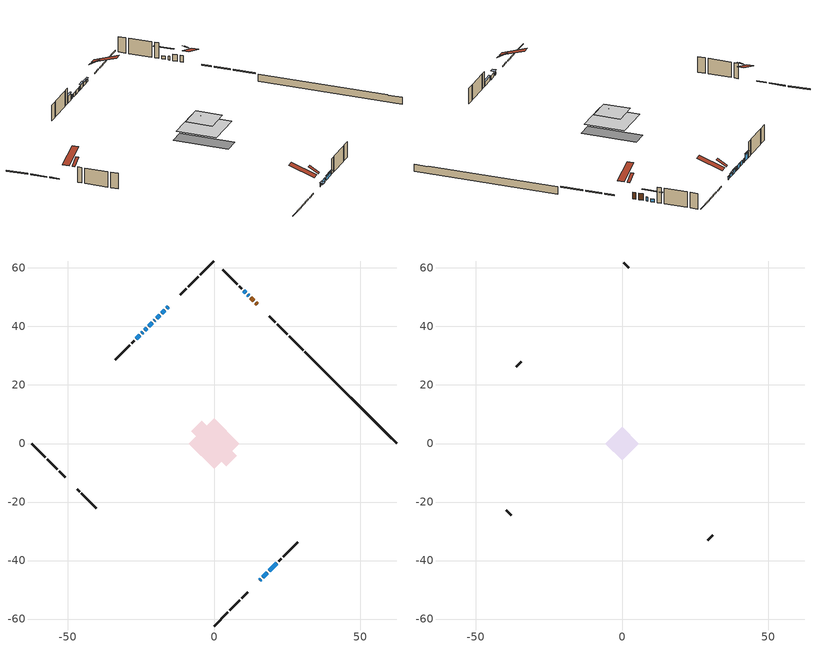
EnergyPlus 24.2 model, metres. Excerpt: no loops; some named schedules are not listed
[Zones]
conditioned space
 floor adiabatic (AdiabaticFloorConstruction): -8.71,0 0,8.71 8.71,0 0,-8.71 z2.85
 floor foundation (Slab1 construction): -7.82,4.16 -4.16,7.82 7.82,-4.16 4.16,-7.82 z-1.91
 wall outside (RimJoist1 construction): 0,-62.37 4.68,-57.69 / -62.37,0 -57.69,-4.68 / 0,62.37 -4.68,57.69 / 30.42,31.95 25.74,36.64 z0.41:0.71
 wall outside (RimJoist2 construction): 5.34,-57.03 8.86,-53.51 / -57.03,-5.34 -53.51,-8.86 / -5.34,57.03 -8.86,53.51 / 25.08,37.29 21.56,40.81 z0.41:0.71
 wall outside (RimJoist3 construction): 9.51,-52.86 11.59,-50.78 / -52.86,-9.51 -50.78,-11.59 / -9.51,52.86 -11.59,50.78 / 20.91,41.47 18.82,43.55 z0.41:0.71
 wall outside (AdiabaticWallConstruction 1): 14.79,47.58 14.2,48.17 / 13.55,48.82 12.54,49.84 z0.41:2.44
 wall outside (AdiabaticWallConstruction): 15.63,-46.74 15.99,-46.38 z0.41:1.3; -15.63,46.74 -16.17,46.2 z0.41:1.17; -16.83,45.54 -17.84,44.54 z0.41:1.4; -18.49,43.88 -19.61,42.76 z0.41:1.65; 11.88,50.49 11.54,50.83 / -20.26,42.11 -20.46,41.91 / 16.65,-45.72 18.28,-44.09 / -21.12,41.25 -22.26,40.12 / -22.91,39.46 -23.73,38.64 / -24.39,37.99 -24.72,37.65 / 18.93,-43.44 21.52,-40.85 z0.41:1.63; -25.38,36.99 -26.64,35.73 z0.41:2.44; 10.89,51.48 10.12,52.25 z0.41:1.37
 wall outside (Wall1 construction): 22.18,-40.19 22.97,-39.4 / -46.74,-15.63 -45.95,-16.42 / -27.29,35.08 -28.08,34.29 / 9.46,52.91 8.67,53.7 z0.41:5.29
 wall outside (Wall2 construction): 23.62,-38.75 28.68,-33.69 / -45.29,-17.08 -40.24,-22.14 / -28.74,33.63 -33.8,28.57 / 8.01,54.36 2.96,59.41 z0.41:5.29
 wall foundation (FoundationWall1 construction): 31.08,31.3,-1.91 31.08,31.3,0.41 59.24,3.13,0.41 59.24,3.13,0.28 62.37,0,0.28 62.37,0,-1.91
 window (WindowConstruction 10): 15.63,-46.74 15.99,-46.38 z0.41:1.3
 window (WindowConstruction 7): -15.63,46.74 -16.17,46.2 z0.41:1.17
 window (WindowConstruction 8): -16.83,45.54 -17.84,44.54 z0.41:1.4
 window (WindowConstruction 9): -18.49,43.88 -19.61,42.76 z0.41:1.65
 window (WindowConstruction 12): 11.88,50.49 11.54,50.83 z0.41:1.63
 window (WindowConstruction 11): -20.26,42.11 -20.46,41.91 z0.41:1.63
 window (WindowConstruction): 16.65,-45.72 18.28,-44.09 z0.41:1.63
 window (WindowConstruction 1): -21.12,41.25 -22.25,40.12 z0.41:1.63
 window (WindowConstruction 2): -22.91,39.46 -23.73,38.64 z0.41:1.63
 window (WindowConstruction 3): -24.39,37.98 -24.72,37.65 z0.41:1.63
 window (WindowConstruction 4): -25.38,36.99 -26.64,35.73 z0.41:2.44
 window (WindowConstruction 5): 10.89,51.49 10.12,52.25 z0.41:1.36
 window (WindowConstruction 6): 18.93,-43.44 21.52,-40.85 z0.41:1.63
 door (Door): 14.79,47.58 14.2,48.17 z0.41:2.44
 door (Door 1): 13.55,48.83 12.54,49.84 z0.41:2.44
 ceiling adiabatic (AdiabaticFloorConstruction): 0,-8.71 8.71,0 0,8.71 -8.71,0 z2.85
attic - vented
 floor to conditioned space (Floor1 construction Reversed): -5.71,0 0,5.71 5.71,0 0,-5.71 z5.29
 floor to conditioned space (Floor2 construction Reversed): -2.24,0 0,2.24 2.24,0 0,-2.24 z5.29
 wall outside (Wall4 construction): 29.34,-33.04 30.98,-31.39 / -39.58,-22.79 -37.93,-24.44 / -34.45,27.92 -36.1,26.27 / 2.3,60.07 0.66,61.71 z0.41:5.29
 roof outside (Roof1 construction): 13.72,-48.65,5.29 8.16,-43.09,7.91 6.69,-44.56,7.91 12.25,-50.12,5.29; -48.65,-13.72,5.29 -43.09,-8.16,7.91 -44.56,-6.69,7.91 -50.12,-12.25,5.29; -13.72,48.65,5.29 -8.16,43.09,7.91 -6.69,44.56,7.91 -12.25,50.12,5.29; 16.7,45.67,5.29 11.14,40.11,7.91 12.61,38.64,7.91 18.17,44.2,5.29
 roof outside (Roof2 construction): 14.98,-47.4,5.29 12.9,-45.32,7 12.3,-45.92,7 14.37,-48,5.29; -47.4,-14.98,5.29 -45.32,-12.9,7 -45.92,-12.3,7 -48,-14.37,5.29; -14.98,47.4,5.29 -12.9,45.32,7 -12.3,45.92,7 -14.37,48,5.29; 15.44,46.93,5.29 13.36,44.85,7 13.97,44.25,7 16.04,46.33,5.29
shading: 16.28,-46.1 15.35,-47.02 16.21,-47.88 17.14,-46.96 z1.7; -16.38,45.99 -15.42,46.95 -15.73,47.25 -16.69,46.29 z1.47; -18.05,44.32 -16.62,45.75 -16.92,46.06 -18.35,44.63 z1.7; -19.82,42.55 -18.28,44.09 -18.58,44.39 -20.12,42.86 z1.95; -26.85,35.52 -25.17,37.2 -25.47,37.51 -27.15,35.83 z2.74; 8.25,54.12 12.75,49.62 13.04,49.91 8.54,54.41 z4; 21.73,-40.64 18.72,-43.65 19.03,-43.95 22.03,-40.94 z1.93
[Building]
Building 1: Terrain=Suburbs
[Site:Location]
Montreal Mirabel Intl AP_QC: Latitude {deg}=45.68; Longitude {deg}=-74.03; Time Zone {hr}=-5; Elevation {m}=82; Keep Site Location Information=Yes
[Site:GroundTemperature:Shallow]
0.642858, -1.75623, -1.94836, -0.80987, 3.76054, 8.30966, 12.2535, 14.7518, 14.9641, 12.9321, 9.08883, 4.67926
[Site:WaterMainsTemperature]
Calculation Method=Schedule; Temperature Schedule=mains temperature schedule
[Material] Roughness=Rough; Thermal Absorptance=0.9
Name | Thickness {m} | Conductivity {W/m-K} | Density {kg/m3} | Specific Heat {J/kg-K} | Solar Absorptance | Visible Absorptance
asphalt or fiberglass shingles | 0.00635 | 0.162714 | 1121.4 | 1465.45 | 0.4 | 0.4
ceiling loosefill ins | 0.169333 | 0.0480833 | 16.02 | 1046.75 | 0.7 | 0.7
ceiling stud and cavity | 0.1397 | 0.0830756 | 65.682 | 1177.47 | 0.7 | 0.7
ceiling stud and cavity 1 | 0.1397 | 0.0806272 | 65.682 | 1177.47 | 0.7 | 0.7
concrete 4.0 in. | 0.1016 | 1.803125 | 2242.8 | 837.4 | 0.7 | 0.7
concrete 8.0 in. | 0.2032 | 1.803125 | 2242.8 | 837.4 | 0.7 | 0.7
door material | 0.04445 | 0.20624 | 512.64 | 1214.23 | 0.7 | 0.7
door material 1 | 0.04445 | 0.053851 | 512.64 | 1214.23 | 0.7 | 0.7
exterior vertical ins | 0.00678419 | 0.029427 | 32.04 | 1214.23 | 0.7 | 0.7
floor covering | 0.0127 | 0.0433444 | 54.468 | 1339.84 | 0.6 | 0.6
floor rigid ins; wall rigid ins | 0.512978 | 0.029427 | 32.04 | 1214.23 | 0.7 | 0.7
floor stud and cavity | 0.1397 | 1.75129 | 37.0049 | 1207.88 | 0.7 | 0.7
furniture material conditioned space 1 | 0.1524 | 0.115458 | 640.8 | 1214.23 | 0.6 | 0.6
gypsum board | 0.0127 | 0.160291 | 801 | 837.4 | 0.6 | 0.6
gypsum board 1 | 0.0127 | 0.160291 | 801 | 837.4 | 0.7 | 0.7
osb sheathing 0.5 in. | 0.0127 | 0.115458 | 512.64 | 1214.23 | 0.7 | 0.7
osb sheathing 0.75 in. | 0.01905 | 0.115458 | 512.64 | 1214.23 | 0.7 | 0.7
osb sheathing 2.0 in. | 0.0508 | 0.115458 | 512.64 | 1214.23 | 0.7 | 0.7
rim joist rigid ins | 0.051816 | 0.029427 | 32.04 | 1214.23 | 0.7 | 0.7
rim joist stud and cavity | 0.0508 | 0.0451784 | 125.044 | 1163.47 | 0.6 | 0.6
rim joist stud and cavity 1 | 0.0508 | 0.278529 | 125.044 | 1163.47 | 0.6 | 0.6
rim joist stud and cavity 2 | 0.0508 | 0.103237 | 50.32683 | 1063.81 | 0.6 | 0.6
wall stud and cavity | 0.1397 | 0.0949025 | 139.0536 | 1170.24 | 0.7 | 0.7
wall stud and cavity 1 | 0.1397 | 0.073666 | 139.0536 | 1170.24 | 0.7 | 0.7
wall stud and cavity 2 | 0.0889 | 6.1454 | 50.32683 | 1063.81 | 0.6 | 0.6
wall stud and cavity 3 | 0.0889 | 0.380278 | 52.3479 | 1209.89 | 0.7 | 0.7
wall stud and cavity 4 | 0.0889 | 0.391764 | 83.0341 | 1211.67 | 0.7 | 0.7
wood siding | 0.0254 | 0.102417 | 544.68 | 1172.36 | 0.4 | 0.4
wood siding 1 | 0.00254 | 0.102417 | 544.68 | 1172.36 | 0.4 | 0.4
wood siding 2; wood siding 3; wood siding 4 | 0.0254 | 0.102417 | 544.68 | 1172.36 | 0.7 | 0.7
[WindowMaterial:SimpleGlazingSystem]
Name | U-Factor {W/m2-K} | Solar Heat Gain Coefficient
WindowMaterial | 2.79244 | 0.64
WindowMaterial 1 | 2.78903 | 0.62
WindowMaterial 2 | 2.78449 | 0.59
WindowMaterial 3 | 2.76973 | 0.52
WindowMaterial 4 | 2.82878 | 0.59
WindowMaterial 5 | 2.78052 | 0.57
WindowMaterial 6 | 2.78165 | 0.58
WindowMaterial 7 | 2.75156 | 0.59
WindowMaterial 8 | 2.74702 | 0.39
WindowMaterial 9 | 2.7402 | 0.37
[Construction]
AdiabaticFloorConstruction: floor stud and cavity, floor rigid ins, osb sheathing 0.75 in., floor covering
AdiabaticWallConstruction: wood siding 3, wall rigid ins, wall stud and cavity 3, gypsum board
AdiabaticWallConstruction 1: wood siding 4, wall rigid ins, wall stud and cavity 3, gypsum board
Door: door material
Door 1: door material 1
Floor1 construction Reversed: gypsum board, ceiling stud and cavity, ceiling loosefill ins
Floor2 construction Reversed: gypsum board, ceiling stud and cavity 1
FoundationWall1 construction: concrete 8.0 in., gypsum board 1
furniture construction conditioned space 1: furniture material conditioned space 1
PartitionWallConstruction: gypsum board, wall stud and cavity 4, gypsum board
RimJoist1 construction: wood siding 2, osb sheathing 2.0 in., rim joist stud and cavity
RimJoist2 construction: wood siding 2, rim joist rigid ins, osb sheathing 2.0 in., rim joist stud and cavity 1
RimJoist3 construction: wood siding 2, rim joist stud and cavity 2
Roof1 construction; Roof2 construction: asphalt or fiberglass shingles
Slab1 construction: concrete 4.0 in.
Wall1 construction: wood siding, osb sheathing 0.5 in., wall stud and cavity, gypsum board
Wall2 construction: wood siding, osb sheathing 0.5 in., wall stud and cavity 1, gypsum board
Wall4 construction: wood siding 1, wall stud and cavity 2
WindowConstruction: WindowMaterial
WindowConstruction 1; WindowConstruction 9: WindowMaterial 1
WindowConstruction 10: WindowMaterial 7
WindowConstruction 11: WindowMaterial 8
WindowConstruction 12: WindowMaterial 9
WindowConstruction 2; WindowConstruction 8: WindowMaterial 2
WindowConstruction 3; WindowConstruction 7: WindowMaterial 3
WindowConstruction 4: WindowMaterial 4
WindowConstruction 5: WindowMaterial 5
WindowConstruction 6: WindowMaterial 6
[Zone] Multiplier=1; Part of Total Floor Area=Yes
Name | Volume {m3}
attic - vented | 45.2847
conditioned space | 611.6
[Space]
Name | Zone | Volume {m3}
attic - vented 1 | attic - vented | 45.2847
conditioned space 1 | conditioned space | 611.6
[ZoneInfiltration:EffectiveLeakageArea]
infil attic - vented 1: Zone or Space=attic - vented 1; Schedule=Always On Discrete; Effective Air Leakage Area {cm2}=3470.77; Stack Coefficient=0.000521424; Wind Coefficient=1.54282e-05
[ZoneMixing]
whole house fan mix: Zone or Space=attic - vented; Schedule=Always On Continuous; Design Flow Rate Calculation Method=Flow/Zone; Design Flow Rate {m3/s}=0; Source Zone or Space=conditioned space
[SurfaceProperty:ExposedFoundationPerimeter]
Slab1: Exposed Perimeter Calculation Method=TotalExposedPerimeter; Total Exposed Perimeter {m}=44.258
[InternalMass] Zone or ZoneList=conditioned space; Space or SpaceList=conditioned space 1
Name | Construction | Surface Area {m2}
furniture mass conditioned space 1 | furniture construction conditioned space 1 | 95.736
partition wall mass | PartitionWallConstruction | 239.34
[Lights]
interior lighting: Zone or ZoneList or Space or SpaceList=conditioned space 1; Schedule=interior lighting schedule; Design Level Calculation Method=LightingLevel; Lighting Level {W}=343.2; Return Air Fraction=0; Fraction Radiant=0.6; Fraction Visible=0.2; Fraction Replaceable=1
[People]
occupants: Zone or ZoneList or Space or SpaceList=conditioned space 1; Number of People Schedule=occupants schedule; Number of People Calculation Method=People; Number of People=3; Fraction Radiant=0.314171; Sensible Heat Fraction=0.56303; Activity Level Schedule=occupants activity schedule; Carbon Dioxide Generation Rate {m3/s-W}=0; Enable ASHRAE 55 Comfort Warnings=No; Mean Radiant Temperature Calculation Type=EnclosureAveraged
[ElectricEquipment] Zone or ZoneList or Space or SpaceList=conditioned space 1; Design Level Calculation Method=EquipmentLevel
Name | Schedule | Design Level {W} | Fraction Latent | Fraction Radiant | Fraction Lost
clothes dryer | clothes dryer schedule | 140.772 | 0.015 | 0.081 | 0.85
clothes washer | clothes washer schedule | 32.1985 | 0.03 | 0.162 | 0.7
cooking range | cooking range schedule | 215.147 | 0.08 | 0.432 | 0.2
dishwasher | dishwasher schedule | 66.8632 | 0.3 | 0.18 | 0.4
fridge | fridge schedule | 72.9452 | 0 | 0.6 | 0
mech vent bath fan 0 | mech vent bath fan 0 schedule | 50.2 | 0 | 0 | 1
mech vent bath fan 1 | mech vent bath fan 1 schedule | 50.2 | 0 | 0 | 1
mech vent bath fan 2 | mech vent bath fan 2 schedule | 50.2 | 0 | 0 | 1
mech vent house fan | mech vent house fan schedule | 0 | 0 | 0 | 1
mech vent house fan cfis | mech vent house fan cfis schedule | 0 | 0 | 0 | 0
mech vent range fan 0 | mech vent range fan 0 schedule | 57 | 0 | 0 | 1
misc plug loads | misc plug loads schedule | 494.7 | 0.045 | 0.513 | 0.1
whole house fan | Always On Discrete | 0 | 0 | 0 | 1
[OtherEquipment] Zone or ZoneList or Space or SpaceList=conditioned space 1; Design Level Calculation Method=EquipmentLevel
Name | Fuel Type | Schedule | Design Level {W} | Fraction Latent | Fraction Radiant | Fraction Lost
clothes dryer 1 | Electricity | clothes dryer schedule | 0 | 0.015 | 0.081 | 0.85
cooking range 1 | Electricity | cooking range schedule | 0 | 0.08 | 0.432 | 0.2
general water use latent | None | general water use schedule | 62.594 | 1 | 0 | 0
general water use sensible | None | general water use schedule | -61.6891 | 0 | 0.6 | 0
mech vent house fan latent load | None | Always On Discrete | 0 | 1 | 0 | 0
mech vent house fan sensible load | None | Always On Discrete | 0 | 0 | 0 | 0
water heater energy adjustment1 | Electricity | Always On Discrete | 0.01 | 0 | 0 | 1
[ZoneInfiltration:DesignFlowRate] Zone or ZoneList or Space or SpaceList=conditioned space 1; Schedule=Always On Discrete; Design Flow Rate Calculation Method=Flow/Zone; Design Flow Rate {m3/s}=0
infil flow; natural vent flow; whole house fan flow
[Foundation:Kiva]
Foundation Kiva 1: Initial Indoor Air Temperature {C}=18; Wall Height Above Grade {m}=0.409986; Wall Depth Below Slab {m}=0.2032; Custom Block Material Name 1=exterior vertical ins; Custom Block Depth 1 {m}=2.31999; Custom Block X Position 1 {m}=0.2159; Custom Block Z Position 1 {m}=0
[Foundation:Kiva:Settings]
Soil Conductivity {W/m-K}=0.849921; Soil Density {kg/m3}=1842.3; Soil Specific Heat {J/kg-K}=418.7; Ground Solar Absorptivity=0.9; Ground Thermal Absorptivity=0.9; Ground Surface Roughness {m}=0.03; Far-Field Width {m}=40; Deep-Ground Boundary Condition=ZeroFlux; Deep-Ground Depth {m}=40; Minimum Cell Dimension {m}=0.2; Maximum Cell Growth Coefficient=3; Simulation Timestep=Timestep
[Exterior:Lights]
exterior lighting: Schedule=exterior lighting schedule; Design Level {W}=75.6
[Schedule:Constant]
Name | Hourly Value
Always On Continuous; mech vent house fan schedule; mech vent house fan cfis schedule; Always On Discrete | 1
occupants activity schedule | 117.228
fridge schedule | 0
[Schedule:Week:Daily]
interior lighting schedule Week Rule - Jan1-Jan27: interior lighting schedule day, interior lighting schedule day, interior lighting schedule day, interior lighting schedule day, interior lighting schedule day, interior lighting schedule day, interior lighting schedule day, interior lighting schedule default day, interior lighting schedule default day, interior lighting schedule default day, interior lighting schedule default day, interior lighting schedule default day
interior lighting schedule Week Rule - Jan28-Feb3: interior lighting schedule day, interior lighting schedule day, interior lighting schedule day, interior lighting schedule day, interior lighting schedule day 1, interior lighting schedule day 1, interior lighting schedule day 1, interior lighting schedule default day, interior lighting schedule default day, interior lighting schedule default day, interior lighting schedule default day, interior lighting schedule default day
interior lighting schedule Week Rule - Feb4-Feb24: interior lighting schedule day 1, interior lighting schedule day 1, interior lighting schedule day 1, interior lighting schedule day 1, interior lighting schedule day 1, interior lighting schedule day 1, interior lighting schedule day 1, interior lighting schedule default day, interior lighting schedule default day, interior lighting schedule default day, interior lighting schedule default day, interior lighting schedule default day
interior lighting schedule Week Rule - Feb25-Mar3: interior lighting schedule day 1, interior lighting schedule day 1, interior lighting schedule day 1, interior lighting schedule day 1, interior lighting schedule day 2, interior lighting schedule day 2, interior lighting schedule day 2, interior lighting schedule default day, interior lighting schedule default day, interior lighting schedule default day, interior lighting schedule default day, interior lighting schedule default day
interior lighting schedule Week Rule - Mar4-Mar31: interior lighting schedule day 2, interior lighting schedule day 2, interior lighting schedule day 2, interior lighting schedule day 2, interior lighting schedule day 2, interior lighting schedule day 2, interior lighting schedule day 2, interior lighting schedule default day, interior lighting schedule default day, interior lighting schedule default day, interior lighting schedule default day, interior lighting schedule default day
interior lighting schedule Week Rule - Apr1-Apr28: interior lighting schedule day 3, interior lighting schedule day 3, interior lighting schedule day 3, interior lighting schedule day 3, interior lighting schedule day 3, interior lighting schedule day 3, interior lighting schedule day 3, interior lighting schedule default day, interior lighting schedule default day, interior lighting schedule default day, interior lighting schedule default day, interior lighting schedule default day
interior lighting schedule Week Rule - Apr29-May5: interior lighting schedule day 3, interior lighting schedule day 3, interior lighting schedule day 4, interior lighting schedule day 4, interior lighting schedule day 4, interior lighting schedule day 4, interior lighting schedule day 4, interior lighting schedule default day, interior lighting schedule default day, interior lighting schedule default day, interior lighting schedule default day, interior lighting schedule default day
interior lighting schedule Week Rule - May6-May26: interior lighting schedule day 4, interior lighting schedule day 4, interior lighting schedule day 4, interior lighting schedule day 4, interior lighting schedule day 4, interior lighting schedule day 4, interior lighting schedule day 4, interior lighting schedule default day, interior lighting schedule default day, interior lighting schedule default day, interior lighting schedule default day, interior lighting schedule default day
interior lighting schedule Week Rule - May27-Jun2: interior lighting schedule day 4, interior lighting schedule day 4, interior lighting schedule day 4, interior lighting schedule day 4, interior lighting schedule day 4, interior lighting schedule day 5, interior lighting schedule day 5, interior lighting schedule default day, interior lighting schedule default day, interior lighting schedule default day, interior lighting schedule default day, interior lighting schedule default day
interior lighting schedule Week Rule - Jun3-Jun30: interior lighting schedule day 5, interior lighting schedule day 5, interior lighting schedule day 5, interior lighting schedule day 5, interior lighting schedule day 5, interior lighting schedule day 5, interior lighting schedule day 5, interior lighting schedule default day, interior lighting schedule default day, interior lighting schedule default day, interior lighting schedule default day, interior lighting schedule default day
interior lighting schedule Week Rule - Jul1-Jul28: interior lighting schedule day 6, interior lighting schedule day 6, interior lighting schedule day 6, interior lighting schedule day 6, interior lighting schedule day 6, interior lighting schedule day 6, interior lighting schedule day 6, interior lighting schedule default day, interior lighting schedule default day, interior lighting schedule default day, interior lighting schedule default day, interior lighting schedule default day
interior lighting schedule Week Rule - Jul29-Aug4: interior lighting schedule day 6, interior lighting schedule day 6, interior lighting schedule day 6, interior lighting schedule day 7, interior lighting schedule day 7, interior lighting schedule day 7, interior lighting schedule day 7, interior lighting schedule default day, interior lighting schedule default day, interior lighting schedule default day, interior lighting schedule default day, interior lighting schedule default day
interior lighting schedule Week Rule - Aug5-Aug25: interior lighting schedule day 7, interior lighting schedule day 7, interior lighting schedule day 7, interior lighting schedule day 7, interior lighting schedule day 7, interior lighting schedule day 7, interior lighting schedule day 7, interior lighting schedule default day, interior lighting schedule default day, interior lighting schedule default day, interior lighting schedule default day, interior lighting schedule default day
interior lighting schedule Week Rule - Aug26-Sep1: interior lighting schedule day 7, interior lighting schedule day 7, interior lighting schedule day 7, interior lighting schedule day 7, interior lighting schedule day 7, interior lighting schedule day 7, interior lighting schedule day 8, interior lighting schedule default day, interior lighting schedule default day, interior lighting schedule default day, interior lighting schedule default day, interior lighting schedule default day
interior lighting schedule Week Rule - Sep2-Sep29: interior lighting schedule day 8, interior lighting schedule day 8, interior lighting schedule day 8, interior lighting schedule day 8, interior lighting schedule day 8, interior lighting schedule day 8, interior lighting schedule day 8, interior lighting schedule default day, interior lighting schedule default day, interior lighting schedule default day, interior lighting schedule default day, interior lighting schedule default day
interior lighting schedule Week Rule - Sep30-Oct6: interior lighting schedule day 8, interior lighting schedule day 9, interior lighting schedule day 9, interior lighting schedule day 9, interior lighting schedule day 9, interior lighting schedule day 9, interior lighting schedule day 9, interior lighting schedule default day, interior lighting schedule default day, interior lighting schedule default day, interior lighting schedule default day, interior lighting schedule default day
interior lighting schedule Week Rule - Oct7-Oct27: interior lighting schedule day 9, interior lighting schedule day 9, interior lighting schedule day 9, interior lighting schedule day 9, interior lighting schedule day 9, interior lighting schedule day 9, interior lighting schedule day 9, interior lighting schedule default day, interior lighting schedule default day, interior lighting schedule default day, interior lighting schedule default day, interior lighting schedule default day
interior lighting schedule Week Rule - Oct28-Nov3: interior lighting schedule day 9, interior lighting schedule day 9, interior lighting schedule day 9, interior lighting schedule day 9, interior lighting schedule day 10, interior lighting schedule day 10, interior lighting schedule day 10, interior lighting schedule default day, interior lighting schedule default day, interior lighting schedule default day, interior lighting schedule default day, interior lighting schedule default day
interior lighting schedule Week Rule - Nov4-Nov24: interior lighting schedule day 10, interior lighting schedule day 10, interior lighting schedule day 10, interior lighting schedule day 10, interior lighting schedule day 10, interior lighting schedule day 10, interior lighting schedule day 10, interior lighting schedule default day, interior lighting schedule default day, interior lighting schedule default day, interior lighting schedule default day, interior lighting schedule default day
interior lighting schedule Week Rule - Nov25-Dec1: interior lighting schedule day 10, interior lighting schedule day 10, interior lighting schedule day 10, interior lighting schedule day 10, interior lighting schedule day 10, interior lighting schedule day 10, interior lighting schedule day 11, interior lighting schedule default day, interior lighting schedule default day, interior lighting schedule default day, interior lighting schedule default day, interior lighting schedule default day
interior lighting schedule Week Rule - Dec2-Dec31: interior lighting schedule day 11, interior lighting schedule day 11, interior lighting schedule day 11, interior lighting schedule day 11, interior lighting schedule day 11, interior lighting schedule day 11, interior lighting schedule day 11, interior lighting schedule default day, interior lighting schedule default day, interior lighting schedule default day, interior lighting schedule default day, interior lighting schedule default day
occupants schedule Week Rule - Jan1-Dec31: occupants schedule day, occupants schedule day, occupants schedule day, occupants schedule day, occupants schedule day, occupants schedule day, occupants schedule day, occupants schedule default day, occupants schedule default day, occupants schedule default day, occupants schedule default day, occupants schedule default day
clothes dryer schedule Week Rule - Jan1-Dec31: clothes dryer schedule day, clothes dryer schedule day, clothes dryer schedule day, clothes dryer schedule day, clothes dryer schedule day, clothes dryer schedule day, clothes dryer schedule day, clothes dryer schedule default day, clothes dryer schedule default day, clothes dryer schedule default day, clothes dryer schedule default day, clothes dryer schedule default day
clothes washer schedule Week Rule - Jan1-Dec31: clothes washer schedule day, clothes washer schedule day, clothes washer schedule day, clothes washer schedule day, clothes washer schedule day, clothes washer schedule day, clothes washer schedule day, clothes washer schedule default day, clothes washer schedule default day, clothes washer schedule default day, clothes washer schedule default day, clothes washer schedule default day
cooking range schedule Week Rule - Jan1-Dec31: cooking range schedule day, cooking range schedule day, cooking range schedule day, cooking range schedule day, cooking range schedule day, cooking range schedule day, cooking range schedule day, cooking range schedule default day, cooking range schedule default day, cooking range schedule default day, cooking range schedule default day, cooking range schedule default day
dishwasher schedule Week Rule - Jan1-Dec31: dishwasher schedule day, dishwasher schedule day, dishwasher schedule day, dishwasher schedule day, dishwasher schedule day, dishwasher schedule day, dishwasher schedule day, dishwasher schedule default day, dishwasher schedule default day, dishwasher schedule default day, dishwasher schedule default day, dishwasher schedule default day
mech vent bath fan 0 schedule Week Rule - Jan1-Dec31: mech vent bath fan 0 schedule day, mech vent bath fan 0 schedule day, mech vent bath fan 0 schedule day, mech vent bath fan 0 schedule day, mech vent bath fan 0 schedule day, mech vent bath fan 0 schedule day, mech vent bath fan 0 schedule day, mech vent bath fan 0 schedule default day, mech vent bath fan 0 schedule default day, mech vent bath fan 0 schedule default day, mech vent bath fan 0 schedule default day, mech vent bath fan 0 schedule default day
mech vent bath fan 1 schedule Week Rule - Jan1-Dec31: mech vent bath fan 1 schedule day, mech vent bath fan 1 schedule day, mech vent bath fan 1 schedule day, mech vent bath fan 1 schedule day, mech vent bath fan 1 schedule day, mech vent bath fan 1 schedule day, mech vent bath fan 1 schedule day, mech vent bath fan 1 schedule default day, mech vent bath fan 1 schedule default day, mech vent bath fan 1 schedule default day, mech vent bath fan 1 schedule default day, mech vent bath fan 1 schedule default day
mech vent bath fan 2 schedule Week Rule - Jan1-Dec31: mech vent bath fan 2 schedule day, mech vent bath fan 2 schedule day, mech vent bath fan 2 schedule day, mech vent bath fan 2 schedule day, mech vent bath fan 2 schedule day, mech vent bath fan 2 schedule day, mech vent bath fan 2 schedule day, mech vent bath fan 2 schedule default day, mech vent bath fan 2 schedule default day, mech vent bath fan 2 schedule default day, mech vent bath fan 2 schedule default day, mech vent bath fan 2 schedule default day
mech vent range fan 0 schedule Week Rule - Jan1-Dec31: mech vent range fan 0 schedule day, mech vent range fan 0 schedule day, mech vent range fan 0 schedule day, mech vent range fan 0 schedule day, mech vent range fan 0 schedule day, mech vent range fan 0 schedule day, mech vent range fan 0 schedule day, mech vent range fan 0 schedule default day, mech vent range fan 0 schedule default day, mech vent range fan 0 schedule default day, mech vent range fan 0 schedule default day, mech vent range fan 0 schedule default day
misc plug loads schedule Week Rule - Jan1-Dec31: misc plug loads schedule day, misc plug loads schedule day, misc plug loads schedule day, misc plug loads schedule day, misc plug loads schedule day, misc plug loads schedule day, misc plug loads schedule day, misc plug loads schedule default day, misc plug loads schedule default day, misc plug loads schedule default day, misc plug loads schedule default day, misc plug loads schedule default day
general water use schedule Week Rule - Jan1-Dec31: general water use schedule day, general water use schedule day, general water use schedule day, general water use schedule day, general water use schedule day, general water use schedule day, general water use schedule day, general water use schedule default day, general water use schedule default day, general water use schedule default day, general water use schedule default day, general water use schedule default day
exterior lighting schedule Week Rule - Jan1-Jan27: exterior lighting schedule day, exterior lighting schedule day, exterior lighting schedule day, exterior lighting schedule day, exterior lighting schedule day, exterior lighting schedule day, exterior lighting schedule day, exterior lighting schedule default day, exterior lighting schedule default day, exterior lighting schedule default day, exterior lighting schedule default day, exterior lighting schedule default day
exterior lighting schedule Week Rule - Jan28-Feb3: exterior lighting schedule day, exterior lighting schedule day, exterior lighting schedule day, exterior lighting schedule day, exterior lighting schedule day 1, exterior lighting schedule day 1, exterior lighting schedule day 1, exterior lighting schedule default day, exterior lighting schedule default day, exterior lighting schedule default day, exterior lighting schedule default day, exterior lighting schedule default day
exterior lighting schedule Week Rule - Feb4-Feb24: exterior lighting schedule day 1, exterior lighting schedule day 1, exterior lighting schedule day 1, exterior lighting schedule day 1, exterior lighting schedule day 1, exterior lighting schedule day 1, exterior lighting schedule day 1, exterior lighting schedule default day, exterior lighting schedule default day, exterior lighting schedule default day, exterior lighting schedule default day, exterior lighting schedule default day
exterior lighting schedule Week Rule - Feb25-Mar3: exterior lighting schedule day 1, exterior lighting schedule day 1, exterior lighting schedule day 1, exterior lighting schedule day 1, exterior lighting schedule day 2, exterior lighting schedule day 2, exterior lighting schedule day 2, exterior lighting schedule default day, exterior lighting schedule default day, exterior lighting schedule default day, exterior lighting schedule default day, exterior lighting schedule default day
exterior lighting schedule Week Rule - Mar4-Mar31: exterior lighting schedule day 2, exterior lighting schedule day 2, exterior lighting schedule day 2, exterior lighting schedule day 2, exterior lighting schedule day 2, exterior lighting schedule day 2, exterior lighting schedule day 2, exterior lighting schedule default day, exterior lighting schedule default day, exterior lighting schedule default day, exterior lighting schedule default day, exterior lighting schedule default day
exterior lighting schedule Week Rule - Apr1-Apr28: exterior lighting schedule day 3, exterior lighting schedule day 3, exterior lighting schedule day 3, exterior lighting schedule day 3, exterior lighting schedule day 3, exterior lighting schedule day 3, exterior lighting schedule day 3, exterior lighting schedule default day, exterior lighting schedule default day, exterior lighting schedule default day, exterior lighting schedule default day, exterior lighting schedule default day
exterior lighting schedule Week Rule - Apr29-May5: exterior lighting schedule day 3, exterior lighting schedule day 3, exterior lighting schedule day 4, exterior lighting schedule day 4, exterior lighting schedule day 4, exterior lighting schedule day 4, exterior lighting schedule day 4, exterior lighting schedule default day, exterior lighting schedule default day, exterior lighting schedule default day, exterior lighting schedule default day, exterior lighting schedule default day
exterior lighting schedule Week Rule - May6-May26: exterior lighting schedule day 4, exterior lighting schedule day 4, exterior lighting schedule day 4, exterior lighting schedule day 4, exterior lighting schedule day 4, exterior lighting schedule day 4, exterior lighting schedule day 4, exterior lighting schedule default day, exterior lighting schedule default day, exterior lighting schedule default day, exterior lighting schedule default day, exterior lighting schedule default day
exterior lighting schedule Week Rule - May27-Jun2: exterior lighting schedule day 4, exterior lighting schedule day 4, exterior lighting schedule day 4, exterior lighting schedule day 4, exterior lighting schedule day 4, exterior lighting schedule day 5, exterior lighting schedule day 5, exterior lighting schedule default day, exterior lighting schedule default day, exterior lighting schedule default day, exterior lighting schedule default day, exterior lighting schedule default day
exterior lighting schedule Week Rule - Jun3-Jun30: exterior lighting schedule day 5, exterior lighting schedule day 5, exterior lighting schedule day 5, exterior lighting schedule day 5, exterior lighting schedule day 5, exterior lighting schedule day 5, exterior lighting schedule day 5, exterior lighting schedule default day, exterior lighting schedule default day, exterior lighting schedule default day, exterior lighting schedule default day, exterior lighting schedule default day
[Schedule:Year]
interior lighting schedule: interior lighting schedule Week Rule - Jan1-Jan27, 1, 1, 1, 27, interior lighting schedule Week Rule - Jan28-Feb3, 1, 28, 2, 3, interior lighting schedule Week Rule - Feb4-Feb24, 2, 4, 2, 24, interior lighting schedule Week Rule - Feb25-Mar3, 2, 25, 3, 3, interior lighting schedule Week Rule - Mar4-Mar31, 3, 4, 3, 31, interior lighting schedule Week Rule - Apr1-Apr28, 4, 1, 4, 28, interior lighting schedule Week Rule - Apr29-May5, 4, 29, 5, 5, interior lighting schedule Week Rule - May6-May26, 5, 6, 5, 26, interior lighting schedule Week Rule - May27-Jun2, 5, 27, 6, 2, interior lighting schedule Week Rule - Jun3-Jun30, 6, 3, 6, 30, interior lighting schedule Week Rule - Jul1-Jul28, 7, 1, 7, 28, interior lighting schedule Week Rule - Jul29-Aug4, 7, 29, 8, 4, interior lighting schedule Week Rule - Aug5-Aug25, 8, 5, 8, 25, interior lighting schedule Week Rule - Aug26-Sep1, 8, 26, 9, 1, interior lighting schedule Week Rule - Sep2-Sep29, 9, 2, 9, 29, interior lighting schedule Week Rule - Sep30-Oct6, 9, 30, 10, 6, interior lighting schedule Week Rule - Oct7-Oct27, 10, 7, 10, 27, interior lighting schedule Week Rule - Oct28-Nov3, 10, 28, 11, 3, interior lighting schedule Week Rule - Nov4-Nov24, 11, 4, 11, 24, interior lighting schedule Week Rule - Nov25-Dec1, 11, 25, 12, 1, interior lighting schedule Week Rule - Dec2-Dec31, 12, 2, 12, 31
occupants schedule: occupants schedule Week Rule - Jan1-Dec31, 1, 1, 12, 31
clothes dryer schedule: clothes dryer schedule Week Rule - Jan1-Dec31, 1, 1, 12, 31
clothes washer schedule: clothes washer schedule Week Rule - Jan1-Dec31, 1, 1, 12, 31
cooking range schedule: cooking range schedule Week Rule - Jan1-Dec31, 1, 1, 12, 31
dishwasher schedule: dishwasher schedule Week Rule - Jan1-Dec31, 1, 1, 12, 31
mech vent bath fan 0 schedule: mech vent bath fan 0 schedule Week Rule - Jan1-Dec31, 1, 1, 12, 31
mech vent bath fan 1 schedule: mech vent bath fan 1 schedule Week Rule - Jan1-Dec31, 1, 1, 12, 31
mech vent bath fan 2 schedule: mech vent bath fan 2 schedule Week Rule - Jan1-Dec31, 1, 1, 12, 31
mech vent range fan 0 schedule: mech vent range fan 0 schedule Week Rule - Jan1-Dec31, 1, 1, 12, 31
misc plug loads schedule: misc plug loads schedule Week Rule - Jan1-Dec31, 1, 1, 12, 31
general water use schedule: general water use schedule Week Rule - Jan1-Dec31, 1, 1, 12, 31
exterior lighting schedule: exterior lighting schedule Week Rule - Jan1-Jan27, 1, 1, 1, 27, exterior lighting schedule Week Rule - Jan28-Feb3, 1, 28, 2, 3, exterior lighting schedule Week Rule - Feb4-Feb24, 2, 4, 2, 24, exterior lighting schedule Week Rule - Feb25-Mar3, 2, 25, 3, 3, exterior lighting schedule Week Rule - Mar4-Mar31, 3, 4, 3, 31, exterior lighting schedule Week Rule - Apr1-Apr28, 4, 1, 4, 28, exterior lighting schedule Week Rule - Apr29-May5, 4, 29, 5, 5, exterior lighting schedule Week Rule - May6-May26, 5, 6, 5, 26, exterior lighting schedule Week Rule - May27-Jun2, 5, 27, 6, 2, exterior lighting schedule Week Rule - Jun3-Jun30, 6, 3, 6, 30, exterior lighting schedule Week Rule - Jul1-Jul28, 7, 1, 7, 28, exterior lighting schedule Week Rule - Jul29-Aug4, 7, 29, 8, 4, exterior lighting schedule Week Rule - Aug5-Aug25, 8, 5, 8, 25, exterior lighting schedule Week Rule - Aug26-Sep1, 8, 26, 9, 1, exterior lighting schedule Week Rule - Sep2-Sep29, 9, 2, 9, 29, exterior lighting schedule Week Rule - Sep30-Oct6, 9, 30, 10, 6, exterior lighting schedule Week Rule - Oct7-Oct27, 10, 7, 10, 27, exterior lighting schedule Week Rule - Oct28-Nov3, 10, 28, 11, 3, exterior lighting schedule Week Rule - Nov4-Nov24, 11, 4, 11, 24, exterior lighting schedule Week Rule - Nov25-Dec1, 11, 25, 12, 1, exterior lighting schedule Week Rule - Dec2-Dec31, 12, 2, 12, 31
[Schedule:Compact]
mains temperature schedule: Through: 01/01, For: AllDays, Until: 24:00, 5.61444, Through: 01/02, For: AllDays, Until: 24:00, 5.535, Through: 01/03, For: AllDays, Until: 24:00, 5.45667, Through: 01/04, For: AllDays, Until: 24:00, 5.37944, Through: 01/05, For: AllDays, Until: 24:00, 5.30333, Through: 01/06, For: AllDays, Until: 24:00, 5.22889, Through: 01/07, For: AllDays, Until: 24:00, 5.15611, Through: 01/08, For: AllDays, Until: 24:00, 5.08389, Through: 01/09, For: AllDays, Until: 24:00, 5.01333, Through: 01/10, For: AllDays, Until: 24:00, 4.94444, Through: 01/11, For: AllDays, Until: 24:00, 4.87667, Through: 01/12, For: AllDays, Until: 24:00, 4.81056, Through: 01/13, For: AllDays, Until: 24:00, 4.74556, Through: 01/14, For: AllDays, Until: 24:00, 4.68222, Through: 01/15, For: AllDays, Until: 24:00, 4.62056, Through: 01/16, For: AllDays, Until: 24:00, 4.56, Through: 01/17, For: AllDays, Until: 24:00, 4.50111, Through: 01/18, For: AllDays, Until: 24:00, 4.44389, Through: 01/19, For: AllDays, Until: 24:00, 4.38778, Through: 01/20, For: AllDays, Until: 24:00, 4.33389, Through: 01/21, For: AllDays, Until: 24:00, 4.28111, Through: 01/22, For: AllDays, Until: 24:00, 4.23, Through: 01/23, For: AllDays, Until: 24:00, 4.18056, Through: 01/24, For: AllDays, Until: 24:00, 4.13278, Through: 01/25, For: AllDays, Until: 24:00, 4.08667, Through: 01/26, For: AllDays, Until: 24:00, 4.04222, Through: 01/27, For: AllDays, Until: 24:00, 3.99944, Through: 01/28, For: AllDays, Until: 24:00, 3.95833, Through: 01/29, For: AllDays, Until: 24:00, 3.91889, Through: 01/30, For: AllDays, Until: 24:00, 3.88111, Through: 01/31, For: AllDays, Until: 24:00, 3.845, Through: 02/01, For: AllDays, Until: 24:00, 3.81056, Through: 02/02, For: AllDays, Until: 24:00, 3.77778, Through: 02/03, For: AllDays, Until: 24:00, 3.74722, Through: 02/04, For: AllDays, Until: 24:00, 3.71833, Through: 02/05, For: AllDays, Until: 24:00, 3.69056, Through: 02/06, For: AllDays, Until: 24:00, 3.66556, Through: 02/07, For: AllDays, Until: 24:00, 3.64167, Through: 02/08, For: AllDays, Until: 24:00, 3.61944, Through: 02/09, For: AllDays, Until: 24:00, 3.59944, Through: 02/10, For: AllDays, Until: 24:00, 3.58111, Through: 02/11, For: AllDays, Until: 24:00, 3.56444, Through: 02/12, For: AllDays, Until: 24:00, 3.55, Through: 02/13, For: AllDays, Until: 24:00, 3.53667, Through: 02/14, For: AllDays, Until: 24:00, 3.52556, Through: 02/15, For: AllDays, Until: 24:00, 3.51667, Through: 02/16, For: AllDays, Until: 24:00, 3.50889, Through: 02/17, For: AllDays, Until: 24:00, 3.50333, Through: 02/18, For: AllDays, Until: 24:00, 3.49944, Through: 02/19, For: AllDays, Until: 24:00, 3.49778, Through: 02/20, For: AllDays, Until: 24:00, 3.49778, Through: 02/21, For: AllDays, Until: 24:00, 3.49944, Through: 02/22, For: AllDays, Until: 24:00, 3.50278, Through: 02/23, For: AllDays, Until: 24:00, 3.50833, Through: 02/24, For: AllDays, Until: 24:00, 3.515, Through: 02/25, For: AllDays, Until: 24:00, 3.52444, Through: 02/26, For: AllDays, Until: 24:00, 3.535, Through: 02/27, For: AllDays, Until: 24:00, 3.54778, Through: 02/28, For: AllDays, Until: 24:00, 3.56222, Through: 03/01, For: AllDays, Until: 24:00, 3.57833, Through: 03/02, For: AllDays, Until: 24:00, 3.59667, Through: 03/03, For: AllDays, Until: 24:00, 3.61667, Through: 03/04, For: AllDays, Until: 24:00, 3.63833, Through: 03/05, For: AllDays, Until: 24:00, 3.66167, Through: 03/06, For: AllDays, Until: 24:00, 3.68667, Through: 03/07, For: AllDays, Until: 24:00, 3.71389, Through: 03/08, For: AllDays, Until: 24:00, 3.74278, Through: 03/09, For: AllDays, Until: 24:00, 3.77333, Through: 03/10, For: AllDays, Until: 24:00, 3.80556, Through: 03/11, For: AllDays, Until: 24:00, 3.83944, Through: 03/12, For: AllDays, Until: 24:00, 3.87556, Through: 03/13, For: AllDays, Until: 24:00, 3.91278, Through: 03/14, For: AllDays, Until: 24:00, 3.95222, Through: 03/15, For: AllDays, Until: 24:00, 3.99278, Through: 03/16, For: AllDays, Until: 24:00, 4.03556, Through: 03/17, For: AllDays, Until: 24:00, 4.08, Through: 03/18, For: AllDays, Until: 24:00, 4.12556, Through: 03/19, For: AllDays, Until: 24:00, 4.17333, Through: 03/20, For: AllDays, Until: 24:00, 4.22278, Through: 03/21, For: AllDays, Until: 24:00, 4.27333, Through: 03/22, For: AllDays, Until: 24:00, 4.32556, Through: 03/23, For: AllDays, Until: 24:00, 4.38, Through: 03/24, For: AllDays, Until: 24:00, 4.43556, Through: 03/25, For: AllDays, Until: 24:00, 4.49222, Through: 03/26, For: AllDays, Until: 24:00, 4.55111, Through: 03/27, For: AllDays, Until: 24:00, 4.61111, Through: 03/28, For: AllDays, Until: 24:00, 4.67278, Through: 03/29, For: AllDays, Until: 24:00, 4.73611, Through: 03/30, For: AllDays, Until: 24:00, 4.80056, Through: 03/31, For: AllDays, Until: 24:00, 4.86667, Through: 04/01, For: AllDays, Until: 24:00, 4.93444, Through: 04/02, For: AllDays, Until: 24:00, 5.00333, Through: 04/03, For: AllDays, Until: 24:00, 5.07333, Through: 04/04, For: AllDays, Until: 24:00, 5.145, Through: 04/05, For: AllDays, Until: 24:00, 5.21833, Through: 04/06, For: AllDays, Until: 24:00, 5.29222, Through: 04/07, For: AllDays, Until: 24:00, 5.36778, Through: 04/08, For: AllDays, Until: 24:00, 5.445, Through: 04/09, For: AllDays, Until: 24:00, 5.52333, Through: 04/10, For: AllDays, Until: 24:00, 5.60222, Through: 04/11, For: AllDays, Until: 24:00, 5.68278, Through: 04/12, For: AllDays, Until: 24:00, 5.765, Through: 04/13, For: AllDays, Until: 24:00, 5.84778, Through: 04/14, For: AllDays, Until: 24:00, 5.93167, Through: 04/15, For: AllDays, Until: 24:00, 6.01722, Through: 04/16, For: AllDays, Until: 24:00, 6.10333, Through: 04/17, For: AllDays, Until: 24:00, 6.19056, Through: 04/18, For: AllDays, Until: 24:00, 6.27889, Through: 04/19, For: AllDays, Until: 24:00, 6.36833, Through: 04/20, For: AllDays, Until: 24:00, 6.45833, Through: 04/21, For: AllDays, Until: 24:00, 6.55, Through: 04/22, For: AllDays, Until: 24:00, 6.64222, Through: 04/23, For: AllDays, Until: 24:00, 6.735, Through: 04/24, For: AllDays, Until: 24:00, 6.82944, Through: 04/25, For: AllDays, Until: 24:00, 6.92389, Through: 04/26, For: AllDays, Until: 24:00, 7.01944, Through: 04/27, For: AllDays, Until: 24:00, 7.11611, Through: 04/28, For: AllDays, Until: 24:00, 7.21333, Through: 04/29, For: AllDays, Until: 24:00, 7.31111, Through: 04/30, For: AllDays, Until: 24:00, 7.41, Through: 05/01, For: AllDays, Until: 24:00, 7.50944, Through: 05/02, For: AllDays, Until: 24:00, 7.60889, Through: 05/03, For: AllDays, Until: 24:00, 7.71, Through: 05/04, For: AllDays, Until: 24:00, 7.81111, Through: 05/05, For: AllDays, Until: 24:00, 7.91278, Through: 05/06, For: AllDays, Until: 24:00, 8.015, Through: 05/07, For: AllDays, Until: 24:00, 8.11778, Through: 05/08, For: AllDays, Until: 24:00, 8.22056, Through: 05/09, For: AllDays, Until: 24:00, 8.32444, Through: 05/10, For: AllDays, Until: 24:00, 8.42833, Through: 05/11, For: AllDays, Until: 24:00, 8.53278, Through: 05/12, For: AllDays, Until: 24:00, 8.63722, Through: 05/13, For: AllDays, Until: 24:00, 8.74222, Through: 05/14, For: AllDays, Until: 24:00, 8.84778, Through: 05/15, For: AllDays, Until: 24:00, 8.95333, Through: 05/16, For: AllDays, Until: 24:00, 9.05889, Through: 05/17, For: AllDays, Until: 24:00, 9.165, Through: 05/18, For: AllDays, Until: 24:00, 9.27111, Through: 05/19, For: AllDays, Until: 24:00, 9.37722, Through: 05/20, For: AllDays, Until: 24:00, 9.48389, Through: 05/21, For: AllDays, Until: 24:00, 9.59, Through: 05/22, For: AllDays, Until: 24:00, 9.69667, Through: 05/23, For: AllDays, Until: 24:00, 9.80278, Through: 05/24, For: AllDays, Until: 24:00, 9.90944, Through: 05/25, For: AllDays, Until: 24:00, 10.0156, Through: 05/26, For: AllDays, Until: 24:00, 10.1217, Through: 05/27, For: AllDays, Until: 24:00, 10.2278, Through: 05/28, For: AllDays, Until: 24:00, 10.3339, Through: 05/29, For: AllDays, Until: 24:00, 10.4394, Through: 05/30, For: AllDays, Until: 24:00, 10.545, Through: 05/31, For: AllDays, Until: 24:00, 10.65, Through: 06/01, For: AllDays, Until: 24:00, 10.755, Through: 06/02, For: AllDays, Until: 24:00, 10.86, Through: 06/03, For: AllDays, Until: 24:00, 10.9639, Through: 06/04, For: AllDays, Until: 24:00, 11.0678, Through: 06/05, For: AllDays, Until: 24:00, 11.1717, Through: 06/06, For: AllDays, Until: 24:00, 11.2744, Through: 06/07, For: AllDays, Until: 24:00, 11.3772, Through: 06/08, For: AllDays, Until: 24:00, 11.4789, Through: 06/09, For: AllDays, Until: 24:00, 11.5806, Through: 06/10, For: AllDays, Until: 24:00, 11.6817, Through: 06/11, For: AllDays, Until: 24:00, 11.7822, Through: 06/12, For: AllDays, Until: 24:00, 11.8817, Through: 06/13, For: AllDays, Until: 24:00, 11.9811, Through: 06/14, For: AllDays, Until: 24:00, 12.0794, Through: 06/15, For: AllDays, Until: 24:00, 12.1772, Through: 06/16, For: AllDays, Until: 24:00, 12.2739, Through: 06/17, For: AllDays, Until: 24:00, 12.37, Through: 06/18, For: AllDays, Until: 24:00, 12.4656, Through: 06/19, For: AllDays, Until: 24:00, 12.56, Through: 06/20, For: AllDays, Until: 24:00, 12.6539, Through: 06/21, For: AllDays, Until: 24:00, 12.7467, Through: 06/22, For: AllDays, Until: 24:00, 12.8389, Through: 06/23, For: AllDays, Until: 24:00, 12.93, Through: 06/24, For: AllDays, Until: 24:00, 13.02, Through: 06/25, For: AllDays, Until: 24:00, 13.1089, Through: 06/26, For: AllDays, Until: 24:00, 13.1972, Through: 06/27, For: AllDays, Until: 24:00, 13.2839, Through: 06/28, For: AllDays, Until: 24:00, 13.37, Through: 06/29, For: AllDays, Until: 24:00, 13.455, Through: 06/30, For: AllDays, Until: 24:00, 13.5383, Through: 07/01, For: AllDays, Until: 24:00, 13.6211, Through: 07/02, For: AllDays, Until: 24:00, 13.7028, Through: 07/03, For: AllDays, Until: 24:00, 13.7828, Through: 07/04, For: AllDays, Until: 24:00, 13.8617, Through: 07/05, For: AllDays, Until: 24:00, 13.9394, Through: 07/06, For: AllDays, Until: 24:00, 14.0161, Through: 07/07, For: AllDays, Until: 24:00, 14.0911, Through: 07/08, For: AllDays, Until: 24:00, 14.165, Through: 07/09, For: AllDays, Until: 24:00, 14.2378, Through: 07/10, For: AllDays, Until: 24:00, 14.3089, Through: 07/11, For: AllDays, Until: 24:00, 14.3789, Through: 07/12, For: AllDays, Until: 24:00, 14.4472, Through: 07/13, For: AllDays, Until: 24:00, 14.5144, Through: 07/14, For: AllDays, Until: 24:00, 14.58, Through: 07/15, For: AllDays, Until: 24:00, 14.6444, Through: 07/16, For: AllDays, Until: 24:00, 14.7072, Through: 07/17, For: AllDays, Until: 24:00, 14.7683, Through: 07/18, For: AllDays, Until: 24:00, 14.8278, Through: 07/19, For: AllDays, Until: 24:00, 14.8861, Through: 07/20, For: AllDays, Until: 24:00, 14.9428, Through: 07/21, For: AllDays, Until: 24:00, 14.9978, Through: 07/22, For: AllDays, Until: 24:00, 15.0517, Through: 07/23, For: AllDays, Until: 24:00, 15.1033, Through: 07/24, For: AllDays, Until: 24:00, 15.1539, Through: 07/25, For: AllDays, Until: 24:00, 15.2028, Through: 07/26, For: AllDays, Until: 24:00, 15.2494, Through: 07/27, For: AllDays, Until: 24:00, 15.295, Through: 07/28, For: AllDays, Until: 24:00, 15.3389, Through: 07/29, For: AllDays, Until: 24:00, 15.3811, Through: 07/30, For: AllDays, Until: 24:00, 15.4211, Through: 07/31, For: AllDays, Until: 24:00, 15.46, Through: 08/01, For: AllDays, Until: 24:00, 15.4972, Through: 08/02, For: AllDays, Until: 24:00, 15.5322, Through: 08/03, For: AllDays, Until: 24:00, 15.5656, Through: 08/04, For: AllDays, Until: 24:00, 15.5978, Through: 08/05, For: AllDays, Until: 24:00, 15.6278, Through: 08/06, For: AllDays, Until: 24:00, 15.6561, Through: 08/07, For: AllDays, Until: 24:00, 15.6822, Through: 08/08, For: AllDays, Until: 24:00, 15.7072, Through: 08/09, For: AllDays, Until: 24:00, 15.73, Through: 08/10, For: AllDays, Until: 24:00, 15.7511, Through: 08/11, For: AllDays, Until: 24:00, 15.7706, Through: 08/12, For: AllDays, Until: 24:00, 15.7883, Through: 08/13, For: AllDays, Until: 24:00, 15.8039, Through: 08/14, For: AllDays, Until: 24:00, 15.8178, Through: 08/15, For: AllDays, Until: 24:00, 15.83, Through: 08/16, For: AllDays, Until: 24:00, 15.84, Through: 08/17, For: AllDays, Until: 24:00, 15.8489, Through: 08/18, For: AllDays, Until: 24:00, 15.8556, Through: 08/19, For: AllDays, Until: 24:00, 15.86, Through: 08/20, For: AllDays, Until: 24:00, 15.8633, Through: 08/21, For: AllDays, Until: 24:00, 15.8644, Through: 08/22, For: AllDays, Until: 24:00, 15.8633, Through: 08/23, For: AllDays, Until: 24:00, 15.8611, Through: 08/24, For: AllDays, Until: 24:00, 15.8567, Through: 08/25, For: AllDays, Until: 24:00, 15.8506, Through: 08/26, For: AllDays, Until: 24:00, 15.8428, Through: 08/27, For: AllDays, Until: 24:00, 15.8328, Through: 08/28, For: AllDays, Until: 24:00, 15.8211, Through: 08/29, For: AllDays, Until: 24:00, 15.8078, Through: 08/30, For: AllDays, Until: 24:00, 15.7922, Through: 08/31, For: AllDays, Until: 24:00, 15.7756, Through: 09/01, For: AllDays, Until: 24:00, 15.7567, Through: 09/02, For: AllDays, Until: 24:00, 15.7356, Through: 09/03, For: AllDays, Until: 24:00, 15.7133, Through: 09/04, For: AllDays, Until: 24:00, 15.6889, Through: 09/05, For: AllDays, Until: 24:00, 15.6628, Through: 09/06, For: AllDays, Until: 24:00, 15.635, Through: 09/07, For: AllDays, Until: 24:00, 15.6056, Through: 09/08, For: AllDays, Until: 24:00, 15.5744, Through: 09/09, For: AllDays, Until: 24:00, 15.5411, Through: 09/10, For: AllDays, Until: 24:00, 15.5061, Through: 09/11, For: AllDays, Until: 24:00, 15.47, Through: 09/12, For: AllDays, Until: 24:00, 15.4317, Through: 09/13, For: AllDays, Until: 24:00, 15.3917, Through: 09/14, For: AllDays, Until: 24:00, 15.35, Through: 09/15, For: AllDays, Until: 24:00, 15.3067, Through: 09/16, For: AllDays, Until: 24:00, 15.2617, Through: 09/17, For: AllDays, Until: 24:00, 15.215, Through: 09/18, For: AllDays, Until: 24:00, 15.1667, Through: 09/19, For: AllDays, Until: 24:00, 15.1167, Through: 09/20, For: AllDays, Until: 24:00, 15.065, Through: 09/21, For: AllDays, Until: 24:00, 15.0122, Through: 09/22, For: AllDays, Until: 24:00, 14.9572, Through: 09/23, For: AllDays, Until: 24:00, 14.9011, Through: 09/24, For: AllDays, Until: 24:00, 14.8433, Through: 09/25, For: AllDays, Until: 24:00, 14.7839, Through: 09/26, For: AllDays, Until: 24:00, 14.7233, Through: 09/27, For: AllDays, Until: 24:00, 14.6606, Through: 09/28, For: AllDays, Until: 24:00, 14.5972, Through: 09/29, For: AllDays, Until: 24:00, 14.5317, Through: 09/30, For: AllDays, Until: 24:00, 14.465, Through: 10/01, For: AllDays, Until: 24:00, 14.3967, Through: 10/02, For: AllDays, Until: 24:00, 14.3272, Through: 10/03, For: AllDays, Until: 24:00, 14.2567, Through: 10/04, For: AllDays, Until: 24:00, 14.1844, Through: 10/05, For: AllDays, Until: 24:00, 14.1106, Through: 10/06, For: AllDays, Until: 24:00, 14.0356, Through: 10/07, For: AllDays, Until: 24:00, 13.9594, Through: 10/08, For: AllDays, Until: 24:00, 13.8822, Through: 10/09, For: AllDays, Until: 24:00, 13.8033, Through: 10/10, For: AllDays, Until: 24:00, 13.7233, Through: 10/11, For: AllDays, Until: 24:00, 13.6422, Through: 10/12, For: AllDays, Until: 24:00, 13.56, Through: 10/13, For: AllDays, Until: 24:00, 13.4767, Through: 10/14, For: AllDays, Until: 24:00, 13.3922, Through: 10/15, For: AllDays, Until: 24:00, 13.3067, Through: 10/16, For: AllDays, Until: 24:00, 13.22, Through: 10/17, For: AllDays, Until: 24:00, 13.1322, Through: 10/18, For: AllDays, Until: 24:00, 13.0433, Through: 10/19, For: AllDays, Until: 24:00, 12.9533, Through: 10/20, For: AllDays, Until: 24:00, 12.8628, Through: 10/21, For: AllDays, Until: 24:00, 12.7711, Through: 10/22, For: AllDays, Until: 24:00, 12.6783, Through: 10/23, For: AllDays, Until: 24:00, 12.585, Through: 10/24, For: AllDays, Until: 24:00, 12.4906, Through: 10/25, For: AllDays, Until: 24:00, 12.395, Through: 10/26, For: AllDays, Until: 24:00, 12.2994, Through: 10/27, For: AllDays, Until: 24:00, 12.2022, Through: 10/28, For: AllDays, Until: 24:00, 12.105, Through: 10/29, For: AllDays, Until: 24:00, 12.0067, Through: 10/30, For: AllDays, Until: 24:00, 11.9078, Through: 10/31, For: AllDays, Until: 24:00, 11.8083, Through: 11/01, For: AllDays, Until: 24:00, 11.7078, Through: 11/02, For: AllDays, Until: 24:00, 11.6072, Through: 11/03, For: AllDays, Until: 24:00, 11.5056, Through: 11/04, For: AllDays, Until: 24:00, 11.4039, Through: 11/05, For: AllDays, Until: 24:00, 11.3011, Through: 11/06, For: AllDays, Until: 24:00, 11.1983, Through: 11/07, For: AllDays, Until: 24:00, 11.095, Through: 11/08, For: AllDays, Until: 24:00, 10.9911, Through: 11/09, For: AllDays, Until: 24:00, 10.8872, Through: 11/10, For: AllDays, Until: 24:00, 10.7822, Through: 11/11, For: AllDays, Until: 24:00, 10.6778, Through: 11/12, For: AllDays, Until: 24:00, 10.5722, Through: 11/13, For: AllDays, Until: 24:00, 10.4672, Through: 11/14, For: AllDays, Until: 24:00, 10.3611, Through: 11/15, For: AllDays, Until: 24:00, 10.2556, Through: 11/16, For: AllDays, Until: 24:00, 10.1494, Through: 11/17, For: AllDays, Until: 24:00, 10.0433, Through: 11/18, For: AllDays, Until: 24:00, 9.93722, Through: 11/19, For: AllDays, Until: 24:00, 9.83056, Through: 11/20, For: AllDays, Until: 24:00, 9.72444, Through: 11/21, For: AllDays, Until: 24:00, 9.61778, Through: 11/22, For: AllDays, Until: 24:00, 9.51167, Through: 11/23, For: AllDays, Until: 24:00, 9.405, Through: 11/24, For: AllDays, Until: 24:00, 9.29889, Through: 11/25, For: AllDays, Until: 24:00, 9.19278, Through: 11/26, For: AllDays, Until: 24:00, 9.08667, Through: 11/27, For: AllDays, Until: 24:00, 8.98111, Through: 11/28, For: AllDays, Until: 24:00, 8.875, Through: 11/29, For: AllDays, Until: 24:00, 8.77, Through: 11/30, For: AllDays, Until: 24:00, 8.665, Through: 12/01, For: AllDays, Until: 24:00, 8.56, Through: 12/02, For: AllDays, Until: 24:00, 8.45556, Through: 12/03, For: AllDays, Until: 24:00, 8.35111, Through: 12/04, For: AllDays, Until: 24:00, 8.24778, Through: 12/05, For: AllDays, Until: 24:00, 8.14444, Through: 12/06, For: AllDays, Until: 24:00, 8.04167, Through: 12/07, For: AllDays, Until: 24:00, 7.93889, Through: 12/08, For: AllDays, Until: 24:00, 7.83722, Through: 12/09, For: AllDays, Until: 24:00, 7.73611, Through: 12/10, For: AllDays, Until: 24:00, 7.63556, Through: 12/11, For: AllDays, Until: 24:00, 7.535, Through: 12/12, For: AllDays, Until: 24:00, 7.43556, Through: 12/13, For: AllDays, Until: 24:00, 7.33667, Through: 12/14, For: AllDays, Until: 24:00, 7.23889, Through: 12/15, For: AllDays, Until: 24:00, 7.14167, Through: 12/16, For: AllDays, Until: 24:00, 7.045, Through: 12/17, For: AllDays, Until: 24:00, 6.94889, Through: 12/18, For: AllDays, Until: 24:00, 6.85389, Through: 12/19, For: AllDays, Until: 24:00, 6.75944, Through: 12/20, For: AllDays, Until: 24:00, 6.66611, Through: 12/21, For: AllDays, Until: 24:00, 6.57389, Through: 12/22, For: AllDays, Until: 24:00, 6.48222, Through: 12/23, For: AllDays, Until: 24:00, 6.39167, Through: 12/24, For: AllDays, Until: 24:00, 6.30222, Through: 12/25, For: AllDays, Until: 24:00, 6.21333, Through: 12/26, For: AllDays, Until: 24:00, 6.12611, Through: 12/27, For: AllDays, Until: 24:00, 6.03944, Through: 12/28, For: AllDays, Until: 24:00, 5.95389, Through: 12/29, For: AllDays, Until: 24:00, 5.86944, Through: 12/30, For: AllDays, Until: 24:00, 5.78611, Through: 12/31, For: AllDays, Until: 24:00, 5.70444
